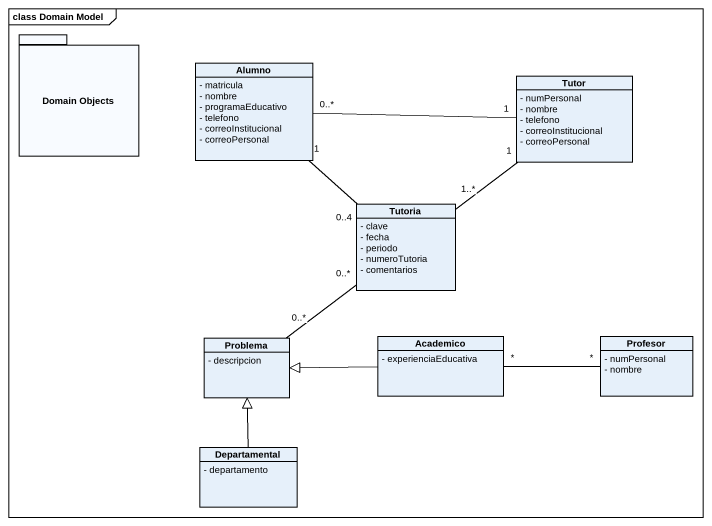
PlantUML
@startuml
mainframe class Domain Model
hide circle
hide empty members
skinparam classAttributeIconSize 0
package "Domain Objects" as Domain_Objects {
}
class Alumno {
  - matricula
  - nombre
  - programaEducativo
  - telefono
  - correoInstitucional
  - correoPersonal
}
class Tutor {
  - numPersonal
  - nombre
  - telefono
  - correoInstitucional
  - correoPersonal
}
class Tutoria {
  - clave
  - fecha
  - periodo
  - numeroTutoria
  - comentarios
}
class Problema {
  - descripcion
}
class Academico {
  - experienciaEducativa
}
class Profesor {
  - numPersonal
  - nombre
}
class Departamental {
  - departamento
}
Alumno "1" -- "0..4" Tutoria
Tutor "1" -left- "0..*" Alumno
Tutor "1" -- "1..*" Tutoria
Problema "0..*" -up- "0..*" Tutoria
Academico -left-|> Problema
Academico "*" -right- "*" Profesor
Departamental -up-|> Problema
@enduml
